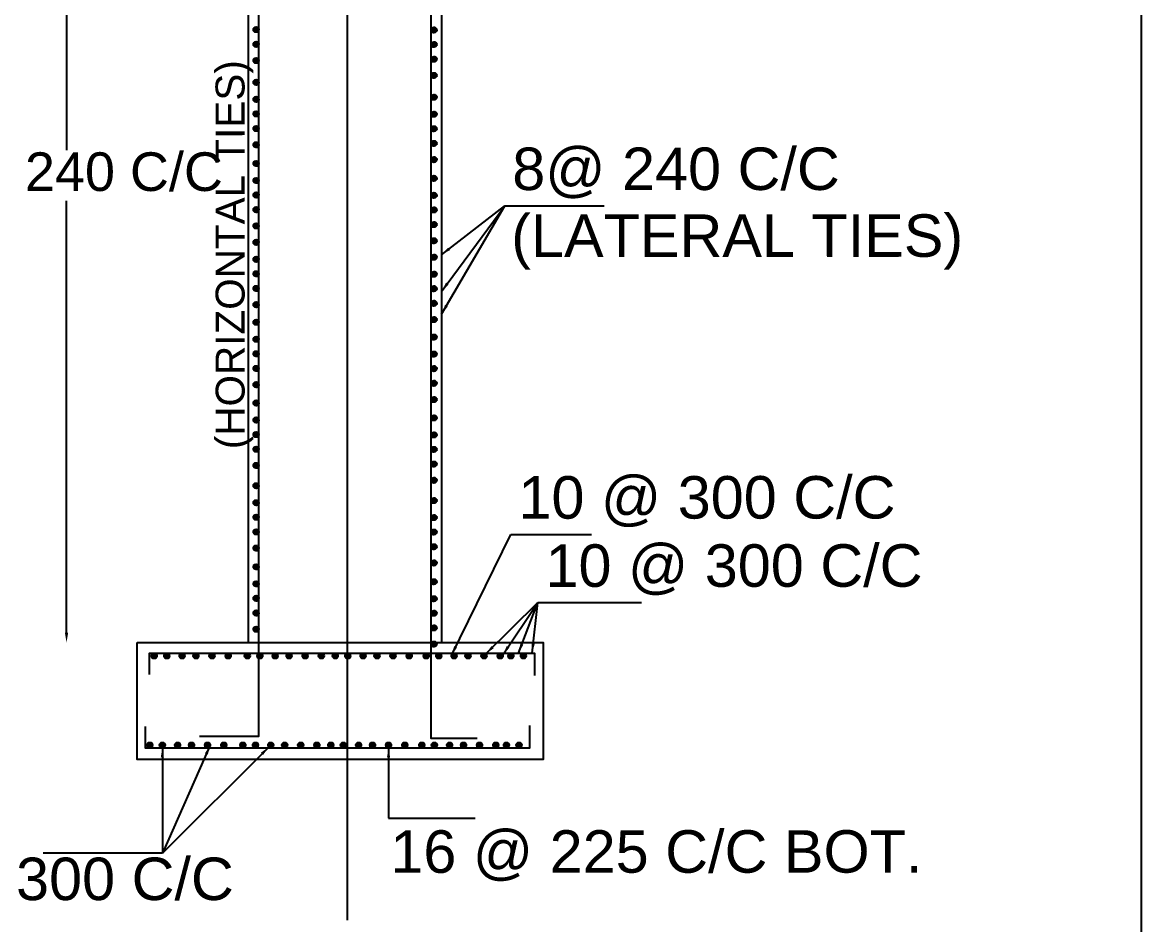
# Model space of a CAD drawing. Header units: inches. Extents: x 462478 to 482655, y -171037 to -157900.
# Drawn here: x 479758 to 482655, y -162609 to -160274 of the extents above; entities that cross this region are included whole.
import ezdxf

# ---------------------------------------------------------------- set-up
doc = ezdxf.new("R2010")
doc.units = ezdxf.units.IN
doc.header["$MEASUREMENT"] = 0
doc.layers.add('DRAWING', color=7, linetype='Continuous')
doc.layers.add('TEXT', color=7, linetype='Continuous')
doc.styles.get("Standard").update_dxf_attribs({"font": 'arial.ttf'})
doc.dimstyles.new('ST100', dxfattribs={"dimtxt": 100, "dimasz": 25, "dimexe": 0, "dimexo": 300, "dimgap": 0.09, "dimtad": 0, "dimtih": 1, "dimtoh": 1, "dimdec": 0, "dimzin": 0, "dimdsep": 46, "dimtxsty": 'Standard', "dimcen": 0, "dimse1": 1, "dimse2": 1, "dimadec": 0, "dimazin": 0, "dimtfac": 1, "dimtdec": 0, "dimtofl": 0, "dimtmove": 0, "dimatfit": 3, "dimfxl": 2000, "dimtolj": 1, "dimtzin": 0, "dimarcsym": 0})

# ---------------------------------------------------------------- blocks, each defined once
blk = doc.blocks.new('*D55')
at = {"layer": 'Defpoints', "color": 0, "ltscale": 0.4, "transparency": 16777216}
for p in [(480415, -159462), (479872.5, -161878.5), (480343.5, -161878.5)]:
    blk.add_point(p, dxfattribs=at)
at = {"layer": 'TEXT', "color": 0, "lineweight": -2, "ltscale": 0.4, "transparency": 16777216}
for p, q in [((479872.5, -159487), (479872.5, -160604.5)), ((479872.5, -161853.5), (479872.5, -160736))]:
    blk.add_line(p, q, dxfattribs=at)
at = {"layer": 'TEXT', "color": 0, "ltscale": 0.4, "transparency": 16777216}
for points in [[(479868.3, -159487), (479876.7, -159487), (479872.5, -159462)], [(479868.3, -161853.5), (479876.7, -161853.5), (479872.5, -161878.5)]]:
    blk.add_solid(points, dxfattribs=at)
at = {"layer": 'TEXT', "color": 0, "ltscale": 0.4, "transparency": 16777216, "insert": (479872.5, -160670.2), "char_height": 100, "attachment_point": 5}
blk.add_mtext('\\A1;8 @ 240 C/C', dxfattribs=at)

msp = doc.modelspace()

# ---------------------------------------------------------------- hatches: boundary and pattern name
at = {"layer": 'DRAWING', "ltscale": 0.4}
h = msp.add_hatch(dxfattribs=at)
h.set_pattern_fill('ANSI31', color=256, style=0)
h.set_pattern_definition([(45, (263.5, 1621), (-0.088388347648, 0.088388347648), [])])
h.paths.add_polyline_path([(480370, -160292.5, 1), (480356, -160292.5, 1)])
h = msp.add_hatch(dxfattribs=at)
h.set_pattern_fill('ANSI31', color=256, style=0)
h.set_pattern_definition([(135, (960923, 1620), (0.088388347648, 0.088388347648), [])])
h.paths.add_polyline_path([(480830.5, -160293.5, 1), (480816.5, -160293.5, 1)])
h = msp.add_hatch(dxfattribs=at)
h.set_pattern_fill('ANSI31', color=256, style=0)
h.set_pattern_definition([(45, (263.5, 1583), (-0.088388347648, 0.088388347648), [])])
h.paths.add_polyline_path([(480370, -160330.5, 1), (480356, -160330.5, 1)])
h = msp.add_hatch(dxfattribs=at)
h.set_pattern_fill('ANSI31', color=256, style=0)
h.set_pattern_definition([(135, (960923, 1582.5), (0.088388347648, 0.088388347648), [])])
h.paths.add_polyline_path([(480830.5, -160331, 1), (480816.5, -160331, 1)])
h = msp.add_hatch(dxfattribs=at)
h.set_pattern_fill('ANSI31', color=256, style=0)
h.set_pattern_definition([(135, (960923, 1544.5), (0.088388347648, 0.088388347648), [])])
h.paths.add_polyline_path([(480830.5, -160369, 1), (480816.5, -160369, 1)])
h = msp.add_hatch(dxfattribs=at)
h.set_pattern_fill('ANSI31', color=256, style=0)
h.set_pattern_definition([(45, (263.5, 1541), (-0.088388347648, 0.088388347648), [])])
h.paths.add_polyline_path([(480370, -160372.5, 1), (480356, -160372.5, 1)])
h = msp.add_hatch(dxfattribs=at)
h.set_pattern_fill('ANSI31', color=256, style=0)
h.set_pattern_definition([(135, (960923, 1502.5), (0.088388347648, 0.088388347648), [])])
h.paths.add_polyline_path([(480830.5, -160411, 1), (480816.5, -160411, 1)])
h = msp.add_hatch(dxfattribs=at)
h.set_pattern_fill('ANSI31', color=256, style=0)
h.set_pattern_definition([(45, (263.5, 1484.5), (-0.088388347648, 0.088388347648), [])])
h.paths.add_polyline_path([(480370, -160429, 1), (480356, -160429, 1)])
h = msp.add_hatch(dxfattribs=at)
h.set_pattern_fill('ANSI31', color=256, style=0)
h.set_pattern_definition([(45, (263.5, 1440.5), (-0.088388347648, 0.088388347648), [])])
h.paths.add_polyline_path([(480370, -160473, 1), (480356, -160473, 1)])
h = msp.add_hatch(dxfattribs=at)
h.set_pattern_fill('ANSI31', color=256, style=0)
h.set_pattern_definition([(135, (960923, 1446), (0.088388347648, 0.088388347648), [])])
h.paths.add_polyline_path([(480830.5, -160467.5, 1), (480816.5, -160467.5, 1)])
h = msp.add_hatch(dxfattribs=at)
h.set_pattern_fill('ANSI31', color=256, style=0)
h.set_pattern_definition([(45, (263.5, 1403), (-0.088388347648, 0.088388347648), [])])
h.paths.add_polyline_path([(480370, -160510.5, 1), (480356, -160510.5, 1)])
h = msp.add_hatch(dxfattribs=at)
h.set_pattern_fill('ANSI31', color=256, style=0)
h.set_pattern_definition([(135, (960923, 1402), (0.088388347648, 0.088388347648), [])])
h.paths.add_polyline_path([(480830.5, -160511.5, 1), (480816.5, -160511.5, 1)])
h = msp.add_hatch(dxfattribs=at)
h.set_pattern_fill('ANSI31', color=256, style=0)
h.set_pattern_definition([(45, (263.5, 1365), (-0.088388347648, 0.088388347648), [])])
h.paths.add_polyline_path([(480370, -160548.5, 1), (480356, -160548.5, 1)])
h = msp.add_hatch(dxfattribs=at)
h.set_pattern_fill('ANSI31', color=256, style=0)
h.set_pattern_definition([(135, (960923, 1364.5), (0.088388347648, 0.088388347648), [])])
h.paths.add_polyline_path([(480830.5, -160549, 1), (480816.5, -160549, 1)])
h = msp.add_hatch(dxfattribs=at)
h.set_pattern_fill('ANSI31', color=256, style=0)
h.set_pattern_definition([(45, (263.5, 1323), (-0.088388347648, 0.088388347648), [])])
h.paths.add_polyline_path([(480370, -160590.5, 1), (480356, -160590.5, 1)])
h = msp.add_hatch(dxfattribs=at)
h.set_pattern_fill('ANSI31', color=256, style=0)
h.set_pattern_definition([(135, (960923, 1326.5), (0.088388347648, 0.088388347648), [])])
h.paths.add_polyline_path([(480830.5, -160587, 1), (480816.5, -160587, 1)])
h = msp.add_hatch(dxfattribs=at)
h.set_pattern_fill('ANSI31', color=256, style=0)
h.set_pattern_definition([(135, (960923, 1284.5), (0.088388347648, 0.088388347648), [])])
h.paths.add_polyline_path([(480830.5, -160629, 1), (480816.5, -160629, 1)])
h = msp.add_hatch(dxfattribs=at)
h.set_pattern_fill('ANSI31', color=256, style=0)
h.set_pattern_definition([(45, (263.5, 1274.5), (-0.088388347648, 0.088388347648), [])])
h.paths.add_polyline_path([(480370, -160639, 1), (480356, -160639, 1)])
h = msp.add_hatch(dxfattribs=at)
h.set_pattern_fill('ANSI31', color=256, style=0)
h.set_pattern_definition([(45, (263.5, 1230.5), (-0.088388347648, 0.088388347648), [])])
h.paths.add_polyline_path([(480370, -160683, 1), (480356, -160683, 1)])
h = msp.add_hatch(dxfattribs=at)
h.set_pattern_fill('ANSI31', color=256, style=0)
h.set_pattern_definition([(135, (960923, 1236), (0.088388347648, 0.088388347648), [])])
h.paths.add_polyline_path([(480830.5, -160677.5, 1), (480816.5, -160677.5, 1)])
h = msp.add_hatch(dxfattribs=at)
h.set_pattern_fill('ANSI31', color=256, style=0)
h.set_pattern_definition([(45, (263.5, 1193), (-0.088388347648, 0.088388347648), [])])
h.paths.add_polyline_path([(480370, -160720.5, 1), (480356, -160720.5, 1)])
h = msp.add_hatch(dxfattribs=at)
h.set_pattern_fill('ANSI31', color=256, style=0)
h.set_pattern_definition([(135, (960923, 1192), (0.088388347648, 0.088388347648), [])])
h.paths.add_polyline_path([(480830.5, -160721.5, 1), (480816.5, -160721.5, 1)])
h = msp.add_hatch(dxfattribs=at)
h.set_pattern_fill('ANSI31', color=256, style=0)
h.set_pattern_definition([(45, (263.5, 1155), (-0.088388347648, 0.088388347648), [])])
h.paths.add_polyline_path([(480370, -160758.5, 1), (480356, -160758.5, 1)])
h = msp.add_hatch(dxfattribs=at)
h.set_pattern_fill('ANSI31', color=256, style=0)
h.set_pattern_definition([(135, (960923, 1154.5), (0.088388347648, 0.088388347648), [])])
h.paths.add_polyline_path([(480830.5, -160759, 1), (480816.5, -160759, 1)])
h = msp.add_hatch(dxfattribs=at)
h.set_pattern_fill('ANSI31', color=256, style=0)
h.set_pattern_definition([(45, (263.5, 1113), (-0.088388347648, 0.088388347648), [])])
h.paths.add_polyline_path([(480370, -160800.5, 1), (480356, -160800.5, 1)])
h = msp.add_hatch(dxfattribs=at)
h.set_pattern_fill('ANSI31', color=256, style=0)
h.set_pattern_definition([(135, (960923, 1116.5), (0.088388347648, 0.088388347648), [])])
h.paths.add_polyline_path([(480830.5, -160797, 1), (480816.5, -160797, 1)])
h = msp.add_hatch(dxfattribs=at)
h.set_pattern_fill('ANSI31', color=256, style=0)
h.set_pattern_definition([(45, (263.5, 1070.5), (-0.088388347648, 0.088388347648), [])])
h.paths.add_polyline_path([(480370, -160843, 1), (480356, -160843, 1)])
h = msp.add_hatch(dxfattribs=at)
h.set_pattern_fill('ANSI31', color=256, style=0)
h.set_pattern_definition([(135, (960923, 1074.5), (0.088388347648, 0.088388347648), [])])
h.paths.add_polyline_path([(480830.5, -160839, 1), (480816.5, -160839, 1)])
h = msp.add_hatch(dxfattribs=at)
h.set_pattern_fill('ANSI31', color=256, style=0)
h.set_pattern_definition([(45, (263.5, 1026.5), (-0.088388347648, 0.088388347648), [])])
h.paths.add_polyline_path([(480370, -160887, 1), (480356, -160887, 1)])
h = msp.add_hatch(dxfattribs=at)
h.set_pattern_fill('ANSI31', color=256, style=0)
h.set_pattern_definition([(135, (960923, 1032), (0.088388347648, 0.088388347648), [])])
h.paths.add_polyline_path([(480830.5, -160881.5, 1), (480816.5, -160881.5, 1)])
h = msp.add_hatch(dxfattribs=at)
h.set_pattern_fill('ANSI31', color=256, style=0)
h.set_pattern_definition([(45, (263.5, 989), (-0.088388347648, 0.088388347648), [])])
h.paths.add_polyline_path([(480370, -160924.5, 1), (480356, -160924.5, 1)])
h = msp.add_hatch(dxfattribs=at)
h.set_pattern_fill('ANSI31', color=256, style=0)
h.set_pattern_definition([(135, (960923, 988), (0.088388347648, 0.088388347648), [])])
h.paths.add_polyline_path([(480830.5, -160925.5, 1), (480816.5, -160925.5, 1)])
h = msp.add_hatch(dxfattribs=at)
h.set_pattern_fill('ANSI31', color=256, style=0)
h.set_pattern_definition([(45, (263.5, 951), (-0.088388347648, 0.088388347648), [])])
h.paths.add_polyline_path([(480370, -160962.5, 1), (480356, -160962.5, 1)])
h = msp.add_hatch(dxfattribs=at)
h.set_pattern_fill('ANSI31', color=256, style=0)
h.set_pattern_definition([(135, (960923, 950.5), (0.088388347648, 0.088388347648), [])])
h.paths.add_polyline_path([(480830.5, -160963, 1), (480816.5, -160963, 1)])
h = msp.add_hatch(dxfattribs=at)
h.set_pattern_fill('ANSI31', color=256, style=0)
h.set_pattern_definition([(45, (263.5, 909), (-0.088388347648, 0.088388347648), [])])
h.paths.add_polyline_path([(480370, -161004.5, 1), (480356, -161004.5, 1)])
h = msp.add_hatch(dxfattribs=at)
h.set_pattern_fill('ANSI31', color=256, style=0)
h.set_pattern_definition([(135, (960923, 912.5), (0.088388347648, 0.088388347648), [])])
h.paths.add_polyline_path([(480830.5, -161001, 1), (480816.5, -161001, 1)])
h = msp.add_hatch(dxfattribs=at)
h.set_pattern_fill('ANSI31', color=256, style=0)
h.set_pattern_definition([(45, (263.5, 863.5), (-0.088388347648, 0.088388347648), [])])
h.paths.add_polyline_path([(480370, -161050, 1), (480356, -161050, 1)])
h = msp.add_hatch(dxfattribs=at)
h.set_pattern_fill('ANSI31', color=256, style=0)
h.set_pattern_definition([(135, (960923, 870.5), (0.088388347648, 0.088388347648), [])])
h.paths.add_polyline_path([(480830.5, -161043, 1), (480816.5, -161043, 1)])
h = msp.add_hatch(dxfattribs=at)
h.set_pattern_fill('ANSI31', color=256, style=0)
h.set_pattern_definition([(45, (263.5, 819.5), (-0.088388347648, 0.088388347648), [])])
h.paths.add_polyline_path([(480370, -161094, 1), (480356, -161094, 1)])
h = msp.add_hatch(dxfattribs=at)
h.set_pattern_fill('ANSI31', color=256, style=0)
h.set_pattern_definition([(135, (960923, 825), (0.088388347648, 0.088388347648), [])])
h.paths.add_polyline_path([(480830.5, -161088.5, 1), (480816.5, -161088.5, 1)])
h = msp.add_hatch(dxfattribs=at)
h.set_pattern_fill('ANSI31', color=256, style=0)
h.set_pattern_definition([(45, (263.5, 782), (-0.088388347648, 0.088388347648), [])])
h.paths.add_polyline_path([(480370, -161131.5, 1), (480356, -161131.5, 1)])
h = msp.add_hatch(dxfattribs=at)
h.set_pattern_fill('ANSI31', color=256, style=0)
h.set_pattern_definition([(135, (960923, 781), (0.088388347648, 0.088388347648), [])])
h.paths.add_polyline_path([(480830.5, -161132.5, 1), (480816.5, -161132.5, 1)])
h = msp.add_hatch(dxfattribs=at)
h.set_pattern_fill('ANSI31', color=256, style=0)
h.set_pattern_definition([(45, (263.5, 744), (-0.088388347648, 0.088388347648), [])])
h.paths.add_polyline_path([(480370, -161169.5, 1), (480356, -161169.5, 1)])
h = msp.add_hatch(dxfattribs=at)
h.set_pattern_fill('ANSI31', color=256, style=0)
h.set_pattern_definition([(135, (960923, 743.5), (0.088388347648, 0.088388347648), [])])
h.paths.add_polyline_path([(480830.5, -161170, 1), (480816.5, -161170, 1)])
h = msp.add_hatch(dxfattribs=at)
h.set_pattern_fill('ANSI31', color=256, style=0)
h.set_pattern_definition([(135, (960923, 705.5), (0.088388347648, 0.088388347648), [])])
h.paths.add_polyline_path([(480830.5, -161208, 1), (480816.5, -161208, 1)])
h = msp.add_hatch(dxfattribs=at)
h.set_pattern_fill('ANSI31', color=256, style=0)
h.set_pattern_definition([(45, (263.5, 702), (-0.088388347648, 0.088388347648), [])])
h.paths.add_polyline_path([(480370, -161211.5, 1), (480356, -161211.5, 1)])
h = msp.add_hatch(dxfattribs=at)
h.set_pattern_fill('ANSI31', color=256, style=0)
h.set_pattern_definition([(45, (263.5, 654.5), (-0.088388347648, 0.088388347648), [])])
h.paths.add_polyline_path([(480370, -161259, 1), (480356, -161259, 1)])
h = msp.add_hatch(dxfattribs=at)
h.set_pattern_fill('ANSI31', color=256, style=0)
h.set_pattern_definition([(135, (960923, 663.5), (0.088388347648, 0.088388347648), [])])
h.paths.add_polyline_path([(480830.5, -161250, 1), (480816.5, -161250, 1)])
h = msp.add_hatch(dxfattribs=at)
h.set_pattern_fill('ANSI31', color=256, style=0)
h.set_pattern_definition([(135, (960923, 616), (0.088388347648, 0.088388347648), [])])
h.paths.add_polyline_path([(480830.5, -161297.5, 1), (480816.5, -161297.5, 1)])
h = msp.add_hatch(dxfattribs=at)
h.set_pattern_fill('ANSI31', color=256, style=0)
h.set_pattern_definition([(45, (263.5, 610.5), (-0.088388347648, 0.088388347648), [])])
h.paths.add_polyline_path([(480370, -161303, 1), (480356, -161303, 1)])
h = msp.add_hatch(dxfattribs=at)
h.set_pattern_fill('ANSI31', color=256, style=0)
h.set_pattern_definition([(45, (263.5, 573), (-0.088388347648, 0.088388347648), [])])
h.paths.add_polyline_path([(480370, -161340.5, 1), (480356, -161340.5, 1)])
h = msp.add_hatch(dxfattribs=at)
h.set_pattern_fill('ANSI31', color=256, style=0)
h.set_pattern_definition([(135, (960923, 572), (0.088388347648, 0.088388347648), [])])
h.paths.add_polyline_path([(480830.5, -161341.5, 1), (480816.5, -161341.5, 1)])
h = msp.add_hatch(dxfattribs=at)
h.set_pattern_fill('ANSI31', color=256, style=0)
h.set_pattern_definition([(45, (263.5, 535), (-0.088388347648, 0.088388347648), [])])
h.paths.add_polyline_path([(480370, -161378.5, 1), (480356, -161378.5, 1)])
h = msp.add_hatch(dxfattribs=at)
h.set_pattern_fill('ANSI31', color=256, style=0)
h.set_pattern_definition([(135, (960923, 534.5), (0.088388347648, 0.088388347648), [])])
h.paths.add_polyline_path([(480830.5, -161379, 1), (480816.5, -161379, 1)])
h = msp.add_hatch(dxfattribs=at)
h.set_pattern_fill('ANSI31', color=256, style=0)
h.set_pattern_definition([(45, (263.5, 493), (-0.088388347648, 0.088388347648), [])])
h.paths.add_polyline_path([(480370, -161420.5, 1), (480356, -161420.5, 1)])
h = msp.add_hatch(dxfattribs=at)
h.set_pattern_fill('ANSI31', color=256, style=0)
h.set_pattern_definition([(135, (960923, 496.5), (0.088388347648, 0.088388347648), [])])
h.paths.add_polyline_path([(480830.5, -161417, 1), (480816.5, -161417, 1)])
h = msp.add_hatch(dxfattribs=at)
h.set_pattern_fill('ANSI31', color=256, style=0)
h.set_pattern_definition([(135, (960923, 454.5), (0.088388347648, 0.088388347648), [])])
h.paths.add_polyline_path([(480830.5, -161459, 1), (480816.5, -161459, 1)])
h = msp.add_hatch(dxfattribs=at)
h.set_pattern_fill('ANSI31', color=256, style=0)
h.set_pattern_definition([(45, (263.5, 440.5), (-0.088388347648, 0.088388347648), [])])
h.paths.add_polyline_path([(480370, -161473, 1), (480356, -161473, 1)])
h = msp.add_hatch(dxfattribs=at)
h.set_pattern_fill('ANSI31', color=256, style=0)
h.set_pattern_definition([(45, (263.5, 396.5), (-0.088388347648, 0.088388347648), [])])
h.paths.add_polyline_path([(480370, -161517, 1), (480356, -161517, 1)])
h = msp.add_hatch(dxfattribs=at)
h.set_pattern_fill('ANSI31', color=256, style=0)
h.set_pattern_definition([(135, (960923, 402), (0.088388347648, 0.088388347648), [])])
h.paths.add_polyline_path([(480830.5, -161511.5, 1), (480816.5, -161511.5, 1)])
h = msp.add_hatch(dxfattribs=at)
h.set_pattern_fill('ANSI31', color=256, style=0)
h.set_pattern_definition([(45, (263.5, 359), (-0.088388347648, 0.088388347648), [])])
h.paths.add_polyline_path([(480370, -161554.5, 1), (480356, -161554.5, 1)])
h = msp.add_hatch(dxfattribs=at)
h.set_pattern_fill('ANSI31', color=256, style=0)
h.set_pattern_definition([(135, (960923, 358), (0.088388347648, 0.088388347648), [])])
h.paths.add_polyline_path([(480830.5, -161555.5, 1), (480816.5, -161555.5, 1)])
h = msp.add_hatch(dxfattribs=at)
h.set_pattern_fill('ANSI31', color=256, style=0)
h.set_pattern_definition([(45, (263.5, 321), (-0.088388347648, 0.088388347648), [])])
h.paths.add_polyline_path([(480370, -161592.5, 1), (480356, -161592.5, 1)])
h = msp.add_hatch(dxfattribs=at)
h.set_pattern_fill('ANSI31', color=256, style=0)
h.set_pattern_definition([(135, (960923, 320.5), (0.088388347648, 0.088388347648), [])])
h.paths.add_polyline_path([(480830.5, -161593, 1), (480816.5, -161593, 1)])
h = msp.add_hatch(dxfattribs=at)
h.set_pattern_fill('ANSI31', color=256, style=0)
h.set_pattern_definition([(45, (263.5, 279), (-0.088388347648, 0.088388347648), [])])
h.paths.add_polyline_path([(480370, -161634.5, 1), (480356, -161634.5, 1)])
h = msp.add_hatch(dxfattribs=at)
h.set_pattern_fill('ANSI31', color=256, style=0)
h.set_pattern_definition([(135, (960923, 282.5), (0.088388347648, 0.088388347648), [])])
h.paths.add_polyline_path([(480830.5, -161631, 1), (480816.5, -161631, 1)])
h = msp.add_hatch(dxfattribs=at)
h.set_pattern_fill('ANSI31', color=256, style=0)
h.set_pattern_definition([(135, (960923, 240.5), (0.088388347648, 0.088388347648), [])])
h.paths.add_polyline_path([(480830.5, -161673, 1), (480816.5, -161673, 1)])
h = msp.add_hatch(dxfattribs=at)
h.set_pattern_fill('ANSI31', color=256, style=0)
h.set_pattern_definition([(45, (263.5, 230.5), (-0.088388347648, 0.088388347648), [])])
h.paths.add_polyline_path([(480370, -161683, 1), (480356, -161683, 1)])
h = msp.add_hatch(dxfattribs=at)
h.set_pattern_fill('ANSI31', color=256, style=0)
h.set_pattern_definition([(45, (263.5, 186.5), (-0.088388347648, 0.088388347648), [])])
h.paths.add_polyline_path([(480370, -161727, 1), (480356, -161727, 1)])
h = msp.add_hatch(dxfattribs=at)
h.set_pattern_fill('ANSI31', color=256, style=0)
h.set_pattern_definition([(135, (960923, 192), (0.088388347648, 0.088388347648), [])])
h.paths.add_polyline_path([(480830.5, -161721.5, 1), (480816.5, -161721.5, 1)])
h = msp.add_hatch(dxfattribs=at)
h.set_pattern_fill('ANSI31', color=256, style=0)
h.set_pattern_definition([(45, (263.5, 149), (-0.088388347648, 0.088388347648), [])])
h.paths.add_polyline_path([(480370, -161764.5, 1), (480356, -161764.5, 1)])
h = msp.add_hatch(dxfattribs=at)
h.set_pattern_fill('ANSI31', color=256, style=0)
h.set_pattern_definition([(135, (960923, 148), (0.088388347648, 0.088388347648), [])])
h.paths.add_polyline_path([(480830.5, -161765.5, 1), (480816.5, -161765.5, 1)])
h = msp.add_hatch(dxfattribs=at)
h.set_pattern_fill('ANSI31', color=256, style=0)
h.set_pattern_definition([(45, (263.5, 111), (-0.088388347648, 0.088388347648), [])])
h.paths.add_polyline_path([(480370, -161802.5, 1), (480356, -161802.5, 1)])
h = msp.add_hatch(dxfattribs=at)
h.set_pattern_fill('ANSI31', color=256, style=0)
h.set_pattern_definition([(135, (960923, 110.5), (0.088388347648, 0.088388347648), [])])
h.paths.add_polyline_path([(480830.5, -161803, 1), (480816.5, -161803, 1)])
h = msp.add_hatch(dxfattribs=at)
h.set_pattern_fill('ANSI31', color=256, style=0)
h.set_pattern_definition([(45, (263.5, 69), (-0.088388347648, 0.088388347648), [])])
h.paths.add_polyline_path([(480370, -161844.5, 1), (480356, -161844.5, 1)])
h = msp.add_hatch(dxfattribs=at)
h.set_pattern_fill('ANSI31', color=256, style=0)
h.set_pattern_definition([(135, (960923, 72.5), (0.088388347648, 0.088388347648), [])])
h.paths.add_polyline_path([(480830.5, -161841, 1), (480816.5, -161841, 1)])
h = msp.add_hatch(dxfattribs=at)
h.set_pattern_fill('ANSI31', color=256, style=0)
h.set_pattern_definition([(135, (960923, 30.5), (0.088388347648, 0.088388347648), [])])
h.paths.add_polyline_path([(480830.5, -161883, 1), (480816.5, -161883, 1)])
h = msp.add_hatch(dxfattribs=at)
h.set_pattern_fill('ANSI31', color=256, style=0)
h.set_pattern_definition([(45, (0, 0), (-0.088388347648, 0.088388347648), [])])
h.paths.add_polyline_path([(480106.5, -161913.5, 1), (480092.5, -161913.5, 1)])
h = msp.add_hatch(dxfattribs=at)
h.set_pattern_fill('ANSI31', color=256, style=0)
h.set_pattern_definition([(45, (32.5, 0), (-0.088388347648, 0.088388347648), [])])
h.paths.add_polyline_path([(480139, -161913.5, 1), (480125, -161913.5, 1)])
h = msp.add_hatch(dxfattribs=at)
h.set_pattern_fill('ANSI31', color=256, style=0)
h.set_pattern_definition([(45, (72, 0), (-0.088388347648, 0.088388347648), [])])
h.paths.add_polyline_path([(480178.5, -161913.5, 1), (480164.5, -161913.5, 1)])
h = msp.add_hatch(dxfattribs=at)
h.set_pattern_fill('ANSI31', color=256, style=0)
h.set_pattern_definition([(45, (108, 0), (-0.088388347648, 0.088388347648), [])])
h.paths.add_polyline_path([(480214.5, -161913.5, 1), (480200.5, -161913.5, 1)])
h = msp.add_hatch(dxfattribs=at)
h.set_pattern_fill('ANSI31', color=256, style=0)
h.set_pattern_definition([(45, (149.5, 0), (-0.088388347648, 0.088388347648), [])])
h.paths.add_polyline_path([(480256, -161913.5, 1), (480242, -161913.5, 1)])
h = msp.add_hatch(dxfattribs=at)
h.set_pattern_fill('ANSI31', color=256, style=0)
h.set_pattern_definition([(45, (191.5, 0), (-0.088388347648, 0.088388347648), [])])
h.paths.add_polyline_path([(480298, -161913.5, 1), (480284, -161913.5, 1)])
h = msp.add_hatch(dxfattribs=at)
h.set_pattern_fill('ANSI31', color=256, style=0)
h.set_pattern_definition([(45, (241, 0), (-0.088388347648, 0.088388347648), [])])
h.paths.add_polyline_path([(480347.5, -161913.5, 1), (480333.5, -161913.5, 1)])
h = msp.add_hatch(dxfattribs=at)
h.set_pattern_fill('ANSI31', color=256, style=0)
h.set_pattern_definition([(45, (273.5, 0), (-0.088388347648, 0.088388347648), [])])
h.paths.add_polyline_path([(480380, -161913.5, 1), (480366, -161913.5, 1)])
h = msp.add_hatch(dxfattribs=at)
h.set_pattern_fill('ANSI31', color=256, style=0)
h.set_pattern_definition([(45, (313, 0), (-0.088388347648, 0.088388347648), [])])
h.paths.add_polyline_path([(480419.5, -161913.5, 1), (480405.5, -161913.5, 1)])
h = msp.add_hatch(dxfattribs=at)
h.set_pattern_fill('ANSI31', color=256, style=0)
h.set_pattern_definition([(45, (349, 0), (-0.088388347648, 0.088388347648), [])])
h.paths.add_polyline_path([(480455.5, -161913.5, 1), (480441.5, -161913.5, 1)])
h = msp.add_hatch(dxfattribs=at)
h.set_pattern_fill('ANSI31', color=256, style=0)
h.set_pattern_definition([(45, (390.5, 0), (-0.088388347648, 0.088388347648), [])])
h.paths.add_polyline_path([(480497, -161913.5, 1), (480483, -161913.5, 1)])
h = msp.add_hatch(dxfattribs=at)
h.set_pattern_fill('ANSI31', color=256, style=0)
h.set_pattern_definition([(45, (432.5, 0), (-0.088388347648, 0.088388347648), [])])
h.paths.add_polyline_path([(480539, -161913.5, 1), (480525, -161913.5, 1)])
h = msp.add_hatch(dxfattribs=at)
h.set_pattern_fill('ANSI31', color=256, style=0)
h.set_pattern_definition([(45, (468.5, 0), (-0.088388347648, 0.088388347648), [])])
h.paths.add_polyline_path([(480575, -161913.5, 1), (480561, -161913.5, 1)])
h = msp.add_hatch(dxfattribs=at)
h.set_pattern_fill('ANSI31', color=256, style=0)
h.set_pattern_definition([(45, (501, 0), (-0.088388347648, 0.088388347648), [])])
h.paths.add_polyline_path([(480607.5, -161913.5, 1), (480593.5, -161913.5, 1)])
h = msp.add_hatch(dxfattribs=at)
h.set_pattern_fill('ANSI31', color=256, style=0)
h.set_pattern_definition([(45, (540.5, 0), (-0.088388347648, 0.088388347648), [])])
h.paths.add_polyline_path([(480647, -161913.5, 1), (480633, -161913.5, 1)])
h = msp.add_hatch(dxfattribs=at)
h.set_pattern_fill('ANSI31', color=256, style=0)
h.set_pattern_definition([(45, (576.5, 0), (-0.088388347648, 0.088388347648), [])])
h.paths.add_polyline_path([(480683, -161913.5, 1), (480669, -161913.5, 1)])
h = msp.add_hatch(dxfattribs=at)
h.set_pattern_fill('ANSI31', color=256, style=0)
h.set_pattern_definition([(45, (618, 0), (-0.088388347648, 0.088388347648), [])])
h.paths.add_polyline_path([(480724.5, -161913.5, 1), (480710.5, -161913.5, 1)])
h = msp.add_hatch(dxfattribs=at)
h.set_pattern_fill('ANSI31', color=256, style=0)
h.set_pattern_definition([(45, (660, 0), (-0.088388347648, 0.088388347648), [])])
h.paths.add_polyline_path([(480766.5, -161913.5, 1), (480752.5, -161913.5, 1)])
h = msp.add_hatch(dxfattribs=at)
h.set_pattern_fill('ANSI31', color=256, style=0)
h.set_pattern_definition([(45, (704, 0), (-0.088388347648, 0.088388347648), [])])
h.paths.add_polyline_path([(480810.5, -161913.5, 1), (480796.5, -161913.5, 1)])
h = msp.add_hatch(dxfattribs=at)
h.set_pattern_fill('ANSI31', color=256, style=0)
h.set_pattern_definition([(45, (736.5, 0), (-0.088388347648, 0.088388347648), [])])
h.paths.add_polyline_path([(480843, -161913.5, 1), (480829, -161913.5, 1)])
h = msp.add_hatch(dxfattribs=at)
h.set_pattern_fill('ANSI31', color=256, style=0)
h.set_pattern_definition([(45, (776, 0), (-0.088388347648, 0.088388347648), [])])
h.paths.add_polyline_path([(480882.5, -161913.5, 1), (480868.5, -161913.5, 1)])
h = msp.add_hatch(dxfattribs=at)
h.set_pattern_fill('ANSI31', color=256, style=0)
h.set_pattern_definition([(45, (812, 0), (-0.088388347648, 0.088388347648), [])])
h.paths.add_polyline_path([(480918.5, -161913.5, 1), (480904.5, -161913.5, 1)])
h = msp.add_hatch(dxfattribs=at)
h.set_pattern_fill('ANSI31', color=256, style=0)
h.set_pattern_definition([(45, (853.5, 0), (-0.088388347648, 0.088388347648), [])])
h.paths.add_polyline_path([(480960, -161913.5, 1), (480946, -161913.5, 1)])
h = msp.add_hatch(dxfattribs=at)
h.set_pattern_fill('ANSI31', color=256, style=0)
h.set_pattern_definition([(45, (895.5, 0), (-0.088388347648, 0.088388347648), [])])
h.paths.add_polyline_path([(481002, -161913.5, 1), (480988, -161913.5, 1)])
h = msp.add_hatch(dxfattribs=at)
h.set_pattern_fill('ANSI31', color=256, style=0)
h.set_pattern_definition([(45, (923, 0), (-0.088388347648, 0.088388347648), [])])
h.paths.add_polyline_path([(481029.5, -161913.5, 1), (481015.5, -161913.5, 1)])
h = msp.add_hatch(dxfattribs=at)
h.set_pattern_fill('ANSI31', color=256, style=0)
h.set_pattern_definition([(45, (955.5, 0), (-0.088388347648, 0.088388347648), [])])
h.paths.add_polyline_path([(481062, -161913.5, 1), (481048, -161913.5, 1)])
h = msp.add_hatch(dxfattribs=at)
h.set_pattern_fill('ANSI31', color=256, style=0)
h.set_pattern_definition([(315, (-11.5, -324058), (-0.088388347648, -0.088388347648), [])])
h.paths.add_polyline_path([(480081, -162144.5, 1), (480095, -162144.5, 1)])
h = msp.add_hatch(dxfattribs=at)
h.set_pattern_fill('ANSI31', color=256, style=0)
h.set_pattern_definition([(315, (21, -324058), (-0.088388347648, -0.088388347648), [])])
h.paths.add_polyline_path([(480113.5, -162144.5, 1), (480127.5, -162144.5, 1)])
h = msp.add_hatch(dxfattribs=at)
h.set_pattern_fill('ANSI31', color=256, style=0)
h.set_pattern_definition([(315, (60.5, -324058), (-0.088388347648, -0.088388347648), [])])
h.paths.add_polyline_path([(480153, -162144.5, 1), (480167, -162144.5, 1)])
h = msp.add_hatch(dxfattribs=at)
h.set_pattern_fill('ANSI31', color=256, style=0)
h.set_pattern_definition([(315, (96.5, -324058), (-0.088388347648, -0.088388347648), [])])
h.paths.add_polyline_path([(480189, -162144.5, 1), (480203, -162144.5, 1)])
h = msp.add_hatch(dxfattribs=at)
h.set_pattern_fill('ANSI31', color=256, style=0)
h.set_pattern_definition([(315, (138, -324058), (-0.088388347648, -0.088388347648), [])])
h.paths.add_polyline_path([(480230.5, -162144.5, 1), (480244.5, -162144.5, 1)])
h = msp.add_hatch(dxfattribs=at)
h.set_pattern_fill('ANSI31', color=256, style=0)
h.set_pattern_definition([(315, (180, -324058), (-0.088388347648, -0.088388347648), [])])
h.paths.add_polyline_path([(480272.5, -162144.5, 1), (480286.5, -162144.5, 1)])
h = msp.add_hatch(dxfattribs=at)
h.set_pattern_fill('ANSI31', color=256, style=0)
h.set_pattern_definition([(315, (229.5, -324058), (-0.088388347648, -0.088388347648), [])])
h.paths.add_polyline_path([(480322, -162144.5, 1), (480336, -162144.5, 1)])
h = msp.add_hatch(dxfattribs=at)
h.set_pattern_fill('ANSI31', color=256, style=0)
h.set_pattern_definition([(315, (262, -324058), (-0.088388347648, -0.088388347648), [])])
h.paths.add_polyline_path([(480354.5, -162144.5, 1), (480368.5, -162144.5, 1)])
h = msp.add_hatch(dxfattribs=at)
h.set_pattern_fill('ANSI31', color=256, style=0)
h.set_pattern_definition([(315, (301.5, -324058), (-0.088388347648, -0.088388347648), [])])
h.paths.add_polyline_path([(480394, -162144.5, 1), (480408, -162144.5, 1)])
h = msp.add_hatch(dxfattribs=at)
h.set_pattern_fill('ANSI31', color=256, style=0)
h.set_pattern_definition([(315, (337.5, -324058), (-0.088388347648, -0.088388347648), [])])
h.paths.add_polyline_path([(480430, -162144.5, 1), (480444, -162144.5, 1)])
h = msp.add_hatch(dxfattribs=at)
h.set_pattern_fill('ANSI31', color=256, style=0)
h.set_pattern_definition([(315, (379, -324058), (-0.088388347648, -0.088388347648), [])])
h.paths.add_polyline_path([(480471.5, -162144.5, 1), (480485.5, -162144.5, 1)])
h = msp.add_hatch(dxfattribs=at)
h.set_pattern_fill('ANSI31', color=256, style=0)
h.set_pattern_definition([(315, (421, -324058), (-0.088388347648, -0.088388347648), [])])
h.paths.add_polyline_path([(480513.5, -162144.5, 1), (480527.5, -162144.5, 1)])
h = msp.add_hatch(dxfattribs=at)
h.set_pattern_fill('ANSI31', color=256, style=0)
h.set_pattern_definition([(315, (457, -324058), (-0.088388347648, -0.088388347648), [])])
h.paths.add_polyline_path([(480549.5, -162144.5, 1), (480563.5, -162144.5, 1)])
h = msp.add_hatch(dxfattribs=at)
h.set_pattern_fill('ANSI31', color=256, style=0)
h.set_pattern_definition([(315, (489.5, -324058), (-0.088388347648, -0.088388347648), [])])
h.paths.add_polyline_path([(480582, -162144.5, 1), (480596, -162144.5, 1)])
h = msp.add_hatch(dxfattribs=at)
h.set_pattern_fill('ANSI31', color=256, style=0)
h.set_pattern_definition([(315, (529, -324058), (-0.088388347648, -0.088388347648), [])])
h.paths.add_polyline_path([(480621.5, -162144.5, 1), (480635.5, -162144.5, 1)])
h = msp.add_hatch(dxfattribs=at)
h.set_pattern_fill('ANSI31', color=256, style=0)
h.set_pattern_definition([(315, (565, -324058), (-0.088388347648, -0.088388347648), [])])
h.paths.add_polyline_path([(480657.5, -162144.5, 1), (480671.5, -162144.5, 1)])
h = msp.add_hatch(dxfattribs=at)
h.set_pattern_fill('ANSI31', color=256, style=0)
h.set_pattern_definition([(315, (606.5, -324058), (-0.088388347648, -0.088388347648), [])])
h.paths.add_polyline_path([(480699, -162144.5, 1), (480713, -162144.5, 1)])
h = msp.add_hatch(dxfattribs=at)
h.set_pattern_fill('ANSI31', color=256, style=0)
h.set_pattern_definition([(315, (648.5, -324058), (-0.088388347648, -0.088388347648), [])])
h.paths.add_polyline_path([(480741, -162144.5, 1), (480755, -162144.5, 1)])
h = msp.add_hatch(dxfattribs=at)
h.set_pattern_fill('ANSI31', color=256, style=0)
h.set_pattern_definition([(315, (692.5, -324058), (-0.088388347648, -0.088388347648), [])])
h.paths.add_polyline_path([(480785, -162144.5, 1), (480799, -162144.5, 1)])
h = msp.add_hatch(dxfattribs=at)
h.set_pattern_fill('ANSI31', color=256, style=0)
h.set_pattern_definition([(315, (725, -324058), (-0.088388347648, -0.088388347648), [])])
h.paths.add_polyline_path([(480817.5, -162144.5, 1), (480831.5, -162144.5, 1)])
h = msp.add_hatch(dxfattribs=at)
h.set_pattern_fill('ANSI31', color=256, style=0)
h.set_pattern_definition([(315, (764.5, -324058), (-0.088388347648, -0.088388347648), [])])
h.paths.add_polyline_path([(480857, -162144.5, 1), (480871, -162144.5, 1)])
h = msp.add_hatch(dxfattribs=at)
h.set_pattern_fill('ANSI31', color=256, style=0)
h.set_pattern_definition([(315, (800.5, -324058), (-0.088388347648, -0.088388347648), [])])
h.paths.add_polyline_path([(480893, -162144.5, 1), (480907, -162144.5, 1)])
h = msp.add_hatch(dxfattribs=at)
h.set_pattern_fill('ANSI31', color=256, style=0)
h.set_pattern_definition([(315, (842, -324058), (-0.088388347648, -0.088388347648), [])])
h.paths.add_polyline_path([(480934.5, -162144.5, 1), (480948.5, -162144.5, 1)])
h = msp.add_hatch(dxfattribs=at)
h.set_pattern_fill('ANSI31', color=256, style=0)
h.set_pattern_definition([(315, (884, -324058), (-0.088388347648, -0.088388347648), [])])
h.paths.add_polyline_path([(480976.5, -162144.5, 1), (480990.5, -162144.5, 1)])
h = msp.add_hatch(dxfattribs=at)
h.set_pattern_fill('ANSI31', color=256, style=0)
h.set_pattern_definition([(315, (911.5, -324058), (-0.088388347648, -0.088388347648), [])])
h.paths.add_polyline_path([(481004, -162144.5, 1), (481018, -162144.5, 1)])
h = msp.add_hatch(dxfattribs=at)
h.set_pattern_fill('ANSI31', color=256, style=0)
h.set_pattern_definition([(315, (944, -324058), (-0.088388347648, -0.088388347648), [])])
h.paths.add_polyline_path([(481036.5, -162144.5, 1), (481050.5, -162144.5, 1)])

# ---------------------------------------------------------------- linework, layer by layer
for points in [[(482655, -157899.5), (462477.5, -157899.5), (462477.5, -171037), (482655, -171037)], [(480055.5, -161878.5), (481106, -161878.5), (481106, -162182), (480055.5, -162182)]]:
    msp.add_lwpolyline(points, close=True, dxfattribs=at)
for points in [[(480599, -158659), (480599, -162597.5)], [(480343.5, -161878.5), (480343.5, -159401.5), (480843, -159401.5), (480843, -161878.5)], [(480216.5, -162121), (480370, -162121), (480370, -159423.5), (480771.5, -159423.5)], [(480935.5, -162127), (480816.5, -162127), (480816.5, -159462), (480415, -159462)], [(480087.5, -161962), (480087.5, -161906.5), (481083.5, -161906.5), (481083.5, -161964.5)], [(480076, -162096), (480076, -162151.5), (481072, -162151.5), (481072, -162093.5)]]:
    msp.add_lwpolyline(points, dxfattribs=at)
for centre in [(480363, -160292.5), (480823.5, -160293.5), (480363, -160330.5), (480823.5, -160331), (480823.5, -160369), (480363, -160372.5), (480823.5, -160411), (480363, -160429), (480363, -160473), (480823.5, -160467.5), (480363, -160510.5), (480823.5, -160511.5), (480363, -160548.5), (480823.5, -160549), (480363, -160590.5), (480823.5, -160587), (480823.5, -160629), (480363, -160639), (480363, -160683), (480823.5, -160677.5), (480363, -160720.5), (480823.5, -160721.5), (480363, -160758.5), (480823.5, -160759), (480363, -160800.5), (480823.5, -160797), (480363, -160843), (480823.5, -160839), (480363, -160887), (480823.5, -160881.5), (480363, -160924.5), (480823.5, -160925.5), (480363, -160962.5), (480823.5, -160963), (480363, -161004.5), (480823.5, -161001), (480363, -161050), (480823.5, -161043), (480363, -161094), (480823.5, -161088.5), (480363, -161131.5), (480823.5, -161132.5), (480363, -161169.5), (480823.5, -161170), (480823.5, -161208), (480363, -161211.5), (480363, -161259), (480823.5, -161250), (480823.5, -161297.5), (480363, -161303), (480363, -161340.5), (480823.5, -161341.5), (480363, -161378.5), (480823.5, -161379), (480363, -161420.5), (480823.5, -161417), (480823.5, -161459), (480363, -161473), (480363, -161517), (480823.5, -161511.5), (480363, -161554.5), (480823.5, -161555.5), (480363, -161592.5), (480823.5, -161593), (480363, -161634.5), (480823.5, -161631), (480823.5, -161673), (480363, -161683), (480363, -161727), (480823.5, -161721.5), (480363, -161764.5), (480823.5, -161765.5), (480363, -161802.5), (480823.5, -161803), (480363, -161844.5), (480823.5, -161841), (480823.5, -161883), (480099.5, -161913.5), (480132, -161913.5), (480171.5, -161913.5), (480207.5, -161913.5), (480249, -161913.5), (480291, -161913.5), (480340.5, -161913.5), (480373, -161913.5), (480412.5, -161913.5), (480448.5, -161913.5), (480490, -161913.5), (480532, -161913.5), (480568, -161913.5), (480600.5, -161913.5), (480640, -161913.5), (480676, -161913.5), (480717.5, -161913.5), (480759.5, -161913.5), (480803.5, -161913.5), (480836, -161913.5), (480875.5, -161913.5), (480911.5, -161913.5), (480953, -161913.5), (480995, -161913.5), (481022.5, -161913.5), (481055, -161913.5), (480088, -162144.5), (480120.5, -162144.5), (480160, -162144.5), (480196, -162144.5), (480237.5, -162144.5), (480279.5, -162144.5), (480329, -162144.5), (480361.5, -162144.5), (480401, -162144.5), (480437, -162144.5), (480478.5, -162144.5), (480520.5, -162144.5), (480556.5, -162144.5), (480589, -162144.5), (480628.5, -162144.5), (480664.5, -162144.5), (480706, -162144.5), (480748, -162144.5), (480792, -162144.5), (480824.5, -162144.5), (480864, -162144.5), (480900, -162144.5), (480941.5, -162144.5), (480983.5, -162144.5), (481011, -162144.5), (481043.5, -162144.5)]:
    msp.add_circle(centre, 7, dxfattribs=at)

# ---------------------------------------------------------------- texts
at = {"layer": 'DRAWING', "color": 7}
for s, height, rotation, p in [('(HORIZONTAL TIES)', 75, 90.0175, (480333.5, -161378.5)), ('8@ 240 C/C', 110, 0.0175, (481026.1, -160707.8)), ('(LATERAL TIES)', 110, 0.0175, (481023.5, -160880.9)), ('10 @ 300 C/C', 110, 0.0175, (481042.1, -161558.3)), ('10 @ 300 C/C', 110, 0.0175, (481112.1, -161734.8)), ('16 @ 225 C/C BOT.', 110, 0.0175, (480710.6, -162475)), ('10 @ 300 C/C', 110, 0.0175, (479329.6, -162545.8))]:
    msp.add_text(s, height=height, rotation=rotation, dxfattribs=at).set_placement(p)

# ---------------------------------------------------------------- dimensions: what is measured, and where the dimension line sits
at = {"layer": 'TEXT', "ltscale": 0.4}
dim = msp.add_linear_dim(base=(479872.5, -161878.5), p1=(480415, -159462), p2=(480343.5, -161878.5), angle=90, text='8 @ 240 C/C', dimstyle='ST100', dxfattribs=at)
dim.commit()
dim.dimension.update_dxf_attribs({"geometry": '*D55', "text_midpoint": (479872.5, -160670.2)})

# ---------------------------------------------------------------- leaders
for points in [[(480843, -160875), (481006.5, -160748.5), (481264, -160748.5)], [(480843, -160970), (481006.5, -160748.5)], [(480843, -161029), (481006.5, -160748.5)], [(480868.5, -161912.7), (481022.5, -161599), (481231, -161599)], [(480957.6, -161908.3), (481092.5, -161775.5), (481361, -161775.5)], [(481001.5, -161911), (481092.5, -161775.5)], [(481042, -161906.5), (481092.5, -161775.5)], [(481077.5, -161906.5), (481092.5, -161775.5)], [(480396, -162149.4), (480120.5, -162424), (479812, -162424)], [(480120.5, -162151.5), (480120.5, -162424)], [(480244.5, -162144.5), (480120.5, -162424)], [(480706, -162151.5), (480706, -162333.5), (480930.5, -162333.5)]]:
    msp.add_leader(points, dimstyle='ST100', override={"dimgap": 0.09, "dimtad": 0}, dxfattribs=at)

doc.saveas('drawing.dxf')
